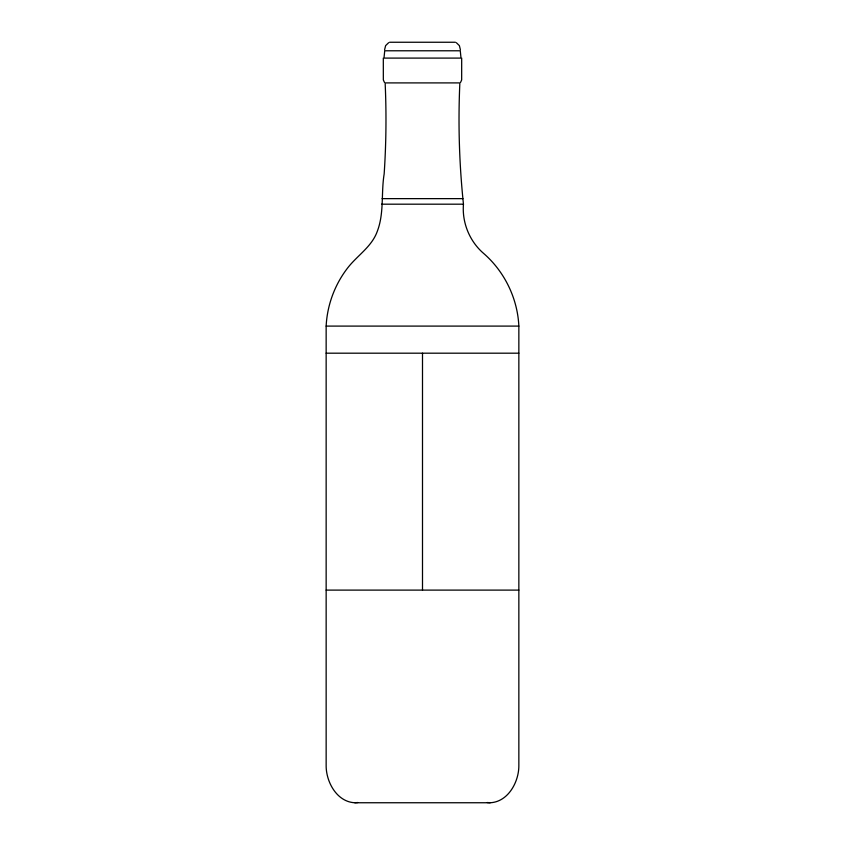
<?xml version="1.0" encoding="UTF-8"?>
<svg xmlns="http://www.w3.org/2000/svg" width="845" height="845" viewBox="0 0 845 845"><rect width="100%" height="100%" fill="white"/><g stroke="black" fill="none" stroke-linecap="round" stroke-linejoin="round"><path stroke-width="1.27" d="M384.612 49.728L385.626 45.63L388.647 42.694M463.461 204.184C461.909 222.531 469.577 241.311 483.52 253.331C504.518 271.498 517.562 298.37 518.851 326.096L518.851 765.94C518.798 782.174 508.025 801.937 490.163 802.75L354.837 802.75C336.975 801.937 326.202 782.174 326.149 765.94L326.149 326.096C327.173 305.33 334.631 284.966 347.274 268.446C356.907 255.676 371.863 246.888 377.356 231.15C384.306 212.919 381.01 192.913 384.158 173.943C386.186 143.639 386.514 113.241 385.14 82.905L459.86 82.905C458.022 123.349 459.226 163.919 463.461 204.184L381.539 204.184M384.084 57.059L384.728 50.784L460.271 50.784L460.916 57.059M460.62 82.282L461.666 79.916L461.687 58.094L383.313 58.094L383.334 79.916L384.38 82.282M354.837 802.75L357.794 802.528M389.619 42.25L455.381 42.25M382.088 198.638L462.912 198.638M326.149 326.096L518.851 326.096M326.149 353.189L518.851 353.189M326.149 590.106L518.851 590.106M487.206 802.528L490.163 802.75M456.353 42.694L459.374 45.63L460.388 49.728M422.5 353.189L422.5 590.106"/></g></svg>
